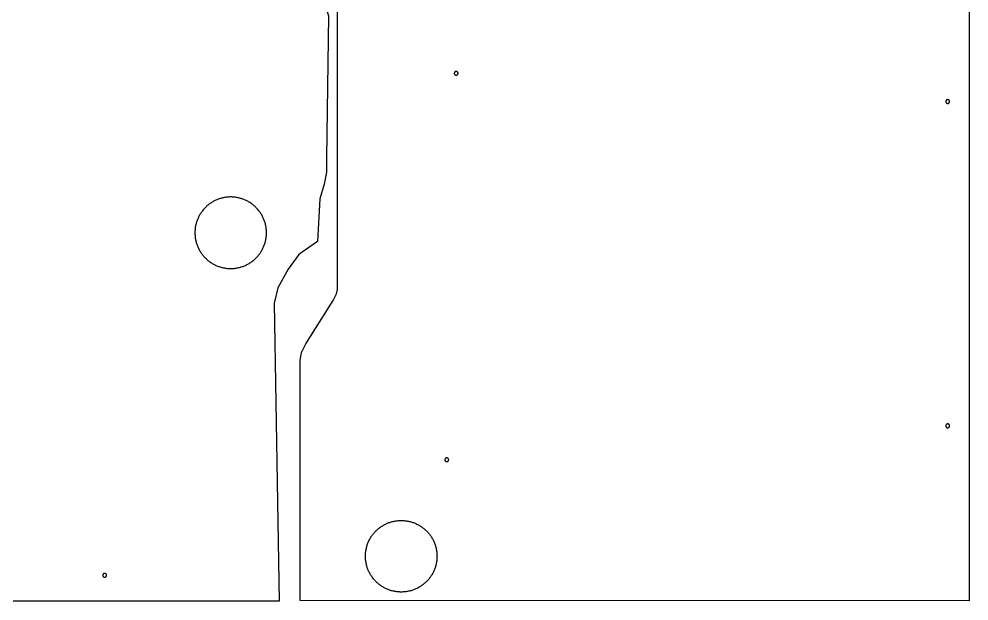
# Model space of a CAD drawing. Extents: x 0 to 10511, y 0 to 8892.
# Drawn here: x 6509 to 7504, y 6428 to 7038 of the extents above; entities that cross this region are included whole.
import ezdxf

# ---------------------------------------------------------------- set-up
doc = ezdxf.new("R2010")
doc.units = 0
doc.layers.add('Default_Layer', color=1, linetype='CONTINUOUS')

msp = doc.modelspace()

# ---------------------------------------------------------------- linework, layer by layer
at = {"layer": 'Default_Layer'}
msp.add_lwpolyline([(5571.55, 7648.06), (6780.56, 7648.06), (6778.89, 7252.7), (6778.89, 7243.12), (6780.32, 7236.98), (6829.4, 7053.54), (6833.11, 7041.28), (6831.07, 6892.57), (6830.86, 6877.31), (6828.66, 6864.94), (6824.15, 6849.3), (6821.74, 6804.55), (6802.12, 6791.24), (6790.86, 6775.84), (6780.07, 6756.25), (6775.99, 6740.16), (6781.49, 6427.84), (6409.2, 6427.84)], dxfattribs=at)
msp.add_lwpolyline([(7504.37, 7646.34), (7504.37, 6427.94), (6803.54, 6428.23), (6803.38, 6679.96), (6804.81, 6688.38), (6809.3, 6697.27), (6838.15, 6742.7), (6841.49, 6749.77), (6842.46, 6754.35), (6842.5, 7036.87), (6842.33, 7133.39, 0.017502)], format="xyb", dxfattribs=at)
for points in [[(6966.89, 6983.05), (6966.68, 6983.04), (6966.48, 6983.01), (6966.29, 6982.96), (6966.11, 6982.9), (6965.93, 6982.81), (6965.77, 6982.71), (6965.61, 6982.6), (6965.47, 6982.47), (6965.34, 6982.33), (6965.23, 6982.17), (6965.13, 6982.01), (6965.04, 6981.83), (6964.98, 6981.65), (6964.93, 6981.46), (6964.9, 6981.26), (6964.89, 6981.05), (6964.9, 6980.85), (6964.93, 6980.65), (6964.98, 6980.46), (6965.04, 6980.28), (6965.13, 6980.1), (6965.23, 6979.94), (6965.34, 6979.78), (6965.47, 6979.64), (6965.61, 6979.51), (6965.77, 6979.4), (6965.93, 6979.3), (6966.11, 6979.21), (6966.29, 6979.14), (6966.48, 6979.1), (6966.68, 6979.07), (6966.89, 6979.05), (6967.09, 6979.07), (6967.29, 6979.1), (6967.48, 6979.14), (6967.67, 6979.21), (6967.84, 6979.3), (6968.01, 6979.4), (6968.16, 6979.51), (6968.3, 6979.64), (6968.43, 6979.78), (6968.55, 6979.94), (6968.65, 6980.1), (6968.73, 6980.28), (6968.8, 6980.46), (6968.85, 6980.65), (6968.88, 6980.85), (6968.89, 6981.05), (6968.88, 6981.26), (6968.85, 6981.46), (6968.8, 6981.65), (6968.73, 6981.83), (6968.65, 6982.01), (6968.55, 6982.17), (6968.43, 6982.33), (6968.3, 6982.47), (6968.16, 6982.6), (6968.01, 6982.71), (6967.84, 6982.81), (6967.67, 6982.9), (6967.48, 6982.96), (6967.29, 6983.01), (6967.09, 6983.04), (6966.89, 6983.05)], [(6966.89, 6983.05), (6966.68, 6983.04), (6966.48, 6983.01), (6966.29, 6982.96), (6966.11, 6982.9), (6965.93, 6982.81), (6965.77, 6982.71), (6965.61, 6982.6), (6965.47, 6982.47), (6965.34, 6982.33), (6965.23, 6982.17), (6965.13, 6982.01), (6965.04, 6981.83), (6964.98, 6981.65), (6964.93, 6981.46), (6964.9, 6981.26), (6964.89, 6981.05), (6964.9, 6980.85), (6964.93, 6980.65), (6964.98, 6980.46), (6965.04, 6980.28), (6965.13, 6980.1), (6965.23, 6979.94), (6965.34, 6979.78), (6965.47, 6979.64), (6965.61, 6979.51), (6965.77, 6979.4), (6965.93, 6979.3), (6966.11, 6979.21), (6966.29, 6979.14), (6966.48, 6979.1), (6966.68, 6979.07), (6966.89, 6979.05), (6967.09, 6979.07), (6967.29, 6979.1), (6967.48, 6979.14), (6967.67, 6979.21), (6967.84, 6979.3), (6968.01, 6979.4), (6968.16, 6979.51), (6968.3, 6979.64), (6968.43, 6979.78), (6968.55, 6979.94), (6968.65, 6980.1), (6968.73, 6980.28), (6968.8, 6980.46), (6968.85, 6980.65), (6968.88, 6980.85), (6968.89, 6981.05), (6968.88, 6981.26), (6968.85, 6981.46), (6968.8, 6981.65), (6968.73, 6981.83), (6968.65, 6982.01), (6968.55, 6982.17), (6968.43, 6982.33), (6968.3, 6982.47), (6968.16, 6982.6), (6968.01, 6982.71), (6967.84, 6982.81), (6967.67, 6982.9), (6967.48, 6982.96), (6967.29, 6983.01), (6967.09, 6983.04), (6966.89, 6983.05)], [(7482.04, 6953.41), (7481.84, 6953.4), (7481.64, 6953.37), (7481.45, 6953.32), (7481.27, 6953.26), (7481.09, 6953.17), (7480.93, 6953.07), (7480.77, 6952.96), (7480.63, 6952.83), (7480.5, 6952.69), (7480.39, 6952.53), (7480.29, 6952.37), (7480.2, 6952.19), (7480.13, 6952.01), (7480.09, 6951.82), (7480.06, 6951.62), (7480.04, 6951.41), (7480.06, 6951.21), (7480.09, 6951.01), (7480.13, 6950.82), (7480.2, 6950.64), (7480.29, 6950.46), (7480.39, 6950.3), (7480.5, 6950.14), (7480.63, 6950), (7480.77, 6949.87), (7480.93, 6949.76), (7481.09, 6949.66), (7481.27, 6949.57), (7481.45, 6949.5), (7481.64, 6949.46), (7481.84, 6949.43), (7482.04, 6949.41), (7482.25, 6949.43), (7482.45, 6949.46), (7482.64, 6949.5), (7482.82, 6949.57), (7483, 6949.66), (7483.16, 6949.76), (7483.32, 6949.87), (7483.46, 6950), (7483.59, 6950.14), (7483.7, 6950.3), (7483.8, 6950.46), (7483.89, 6950.64), (7483.96, 6950.82), (7484, 6951.01), (7484.03, 6951.21), (7484.04, 6951.41), (7484.03, 6951.62), (7484, 6951.82), (7483.96, 6952.01), (7483.89, 6952.19), (7483.8, 6952.37), (7483.7, 6952.53), (7483.59, 6952.69), (7483.46, 6952.83), (7483.32, 6952.96), (7483.16, 6953.07), (7483, 6953.17), (7482.82, 6953.26), (7482.64, 6953.32), (7482.45, 6953.37), (7482.25, 6953.4), (7482.04, 6953.41)], [(7482.04, 6953.41), (7481.84, 6953.4), (7481.64, 6953.37), (7481.45, 6953.32), (7481.27, 6953.26), (7481.09, 6953.17), (7480.93, 6953.07), (7480.77, 6952.96), (7480.63, 6952.83), (7480.5, 6952.69), (7480.39, 6952.53), (7480.29, 6952.37), (7480.2, 6952.19), (7480.13, 6952.01), (7480.09, 6951.82), (7480.06, 6951.62), (7480.04, 6951.41), (7480.06, 6951.21), (7480.09, 6951.01), (7480.13, 6950.82), (7480.2, 6950.64), (7480.29, 6950.46), (7480.39, 6950.3), (7480.5, 6950.14), (7480.63, 6950), (7480.77, 6949.87), (7480.93, 6949.76), (7481.09, 6949.66), (7481.27, 6949.57), (7481.45, 6949.5), (7481.64, 6949.46), (7481.84, 6949.43), (7482.04, 6949.41), (7482.25, 6949.43), (7482.45, 6949.46), (7482.64, 6949.5), (7482.82, 6949.57), (7483, 6949.66), (7483.16, 6949.76), (7483.32, 6949.87), (7483.46, 6950), (7483.59, 6950.14), (7483.7, 6950.3), (7483.8, 6950.46), (7483.89, 6950.64), (7483.96, 6950.82), (7484, 6951.01), (7484.03, 6951.21), (7484.04, 6951.41), (7484.03, 6951.62), (7484, 6951.82), (7483.96, 6952.01), (7483.89, 6952.19), (7483.8, 6952.37), (7483.7, 6952.53), (7483.59, 6952.69), (7483.46, 6952.83), (7483.32, 6952.96), (7483.16, 6953.07), (7483, 6953.17), (7482.82, 6953.26), (7482.64, 6953.32), (7482.45, 6953.37), (7482.25, 6953.4), (7482.04, 6953.41)], [(6730.59, 6776.36), (6731.56, 6776.37), (6732.52, 6776.41), (6733.48, 6776.47), (6734.42, 6776.56), (6735.37, 6776.66), (6736.3, 6776.79), (6737.23, 6776.95), (6738.15, 6777.12), (6739.06, 6777.32), (6739.96, 6777.54), (6740.86, 6777.78), (6741.74, 6778.05), (6742.62, 6778.33), (6743.48, 6778.64), (6744.34, 6778.96), (6745.19, 6779.31), (6746.02, 6779.67), (6746.85, 6780.06), (6747.66, 6780.46), (6748.47, 6780.89), (6749.26, 6781.33), (6750.04, 6781.79), (6750.8, 6782.27), (6751.56, 6782.77), (6752.3, 6783.28), (6753.03, 6783.81), (6753.74, 6784.36), (6754.44, 6784.93), (6755.13, 6785.51), (6755.8, 6786.1), (6756.46, 6786.72), (6757.11, 6787.35), (6757.74, 6787.99), (6758.35, 6788.65), (6758.95, 6789.32), (6759.53, 6790.01), (6760.09, 6790.71), (6760.64, 6791.43), (6761.17, 6792.15), (6761.69, 6792.9), (6762.18, 6793.65), (6762.66, 6794.42), (6763.12, 6795.2), (6763.56, 6795.99), (6763.99, 6796.79), (6764.39, 6797.6), (6764.78, 6798.43), (6765.14, 6799.27), (6765.49, 6800.11), (6765.81, 6800.97), (6766.12, 6801.83), (6766.4, 6802.71), (6766.67, 6803.6), (6766.91, 6804.49), (6767.13, 6805.39), (6767.33, 6806.3), (6767.5, 6807.22), (6767.66, 6808.15), (6767.79, 6809.09), (6767.9, 6810.03), (6767.98, 6810.98), (6768.04, 6811.93), (6768.08, 6812.89), (6768.09, 6813.86), (6768.08, 6814.83), (6768.04, 6815.79), (6767.98, 6816.75), (6767.9, 6817.7), (6767.79, 6818.64), (6767.66, 6819.57), (6767.5, 6820.5), (6767.33, 6821.42), (6767.13, 6822.33), (6766.91, 6823.23), (6766.67, 6824.13), (6766.4, 6825.01), (6766.12, 6825.89), (6765.81, 6826.76), (6765.49, 6827.61), (6765.14, 6828.46), (6764.78, 6829.29), (6764.39, 6830.12), (6763.99, 6830.93), (6763.56, 6831.74), (6763.12, 6832.53), (6762.66, 6833.31), (6762.18, 6834.07), (6761.69, 6834.83), (6761.17, 6835.57), (6760.64, 6836.3), (6760.09, 6837.01), (6759.53, 6837.72), (6758.95, 6838.4), (6758.35, 6839.08), (6757.74, 6839.73), (6757.11, 6840.38), (6756.46, 6841.01), (6755.8, 6841.62), (6755.13, 6842.22), (6754.44, 6842.8), (6753.74, 6843.36), (6753.03, 6843.91), (6752.3, 6844.44), (6751.56, 6844.96), (6750.8, 6845.45), (6750.04, 6845.93), (6749.26, 6846.39), (6748.47, 6846.84), (6747.66, 6847.26), (6746.85, 6847.66), (6746.02, 6848.05), (6745.19, 6848.42), (6744.34, 6848.76), (6743.48, 6849.09), (6742.62, 6849.39), (6741.74, 6849.68), (6740.86, 6849.94), (6739.96, 6850.18), (6739.06, 6850.4), (6738.15, 6850.6), (6737.23, 6850.78), (6736.3, 6850.93), (6735.37, 6851.06), (6734.42, 6851.17), (6733.48, 6851.25), (6732.52, 6851.31), (6731.56, 6851.35), (6730.59, 6851.36), (6729.62, 6851.35), (6728.66, 6851.31), (6727.71, 6851.25), (6726.76, 6851.17), (6725.81, 6851.06), (6724.88, 6850.93), (6723.95, 6850.78), (6723.03, 6850.6), (6722.12, 6850.4), (6721.22, 6850.18), (6720.32, 6849.94), (6719.44, 6849.68), (6718.56, 6849.39), (6717.7, 6849.09), (6716.84, 6848.76), (6715.99, 6848.42), (6715.16, 6848.05), (6714.33, 6847.66), (6713.52, 6847.26), (6712.72, 6846.84), (6711.92, 6846.39), (6711.15, 6845.93), (6710.38, 6845.45), (6709.62, 6844.96), (6708.88, 6844.44), (6708.15, 6843.91), (6707.44, 6843.36), (6706.74, 6842.8), (6706.05, 6842.22), (6705.38, 6841.62), (6704.72, 6841.01), (6704.07, 6840.38), (6703.45, 6839.73), (6702.83, 6839.08), (6702.23, 6838.4), (6701.65, 6837.72), (6701.09, 6837.01), (6700.54, 6836.3), (6700.01, 6835.57), (6699.49, 6834.83), (6699, 6834.07), (6698.52, 6833.31), (6698.06, 6832.53), (6697.62, 6831.74), (6697.19, 6830.93), (6696.79, 6830.12), (6696.4, 6829.29), (6696.04, 6828.46), (6695.69, 6827.61), (6695.37, 6826.76), (6695.06, 6825.89), (6694.78, 6825.01), (6694.51, 6824.13), (6694.27, 6823.23), (6694.05, 6822.33), (6693.85, 6821.42), (6693.68, 6820.5), (6693.52, 6819.57), (6693.39, 6818.64), (6693.28, 6817.7), (6693.2, 6816.75), (6693.14, 6815.79), (6693.1, 6814.83), (6693.09, 6813.86), (6693.1, 6812.89), (6693.14, 6811.93), (6693.2, 6810.98), (6693.28, 6810.03), (6693.39, 6809.09), (6693.52, 6808.15), (6693.68, 6807.22), (6693.85, 6806.3), (6694.05, 6805.39), (6694.27, 6804.49), (6694.51, 6803.6), (6694.78, 6802.71), (6695.06, 6801.83), (6695.37, 6800.97), (6695.69, 6800.11), (6696.04, 6799.27), (6696.4, 6798.43), (6696.79, 6797.6), (6697.19, 6796.79), (6697.62, 6795.99), (6698.06, 6795.2), (6698.52, 6794.42), (6699, 6793.65), (6699.49, 6792.9), (6700.01, 6792.15), (6700.54, 6791.43), (6701.09, 6790.71), (6701.65, 6790.01), (6702.23, 6789.32), (6702.83, 6788.65), (6703.45, 6787.99), (6704.07, 6787.35), (6704.72, 6786.72), (6705.38, 6786.1), (6706.05, 6785.51), (6706.74, 6784.93), (6707.44, 6784.36), (6708.15, 6783.81), (6708.88, 6783.28), (6709.62, 6782.77), (6710.38, 6782.27), (6711.15, 6781.79), (6711.92, 6781.33), (6712.72, 6780.89), (6713.52, 6780.46), (6714.33, 6780.06), (6715.16, 6779.67), (6715.99, 6779.31), (6716.84, 6778.96), (6717.7, 6778.64), (6718.56, 6778.33), (6719.44, 6778.05), (6720.32, 6777.78), (6721.22, 6777.54), (6722.12, 6777.32), (6723.03, 6777.12), (6723.95, 6776.95), (6724.88, 6776.79), (6725.81, 6776.66), (6726.76, 6776.56), (6727.71, 6776.47), (6728.66, 6776.41), (6729.62, 6776.37), (6730.59, 6776.36)], [(7482.04, 6613.47), (7481.84, 6613.46), (7481.64, 6613.43), (7481.45, 6613.38), (7481.27, 6613.31), (7481.09, 6613.23), (7480.93, 6613.13), (7480.77, 6613.02), (7480.63, 6612.89), (7480.5, 6612.74), (7480.39, 6612.59), (7480.29, 6612.43), (7480.2, 6612.25), (7480.13, 6612.07), (7480.09, 6611.87), (7480.06, 6611.68), (7480.04, 6611.47), (7480.06, 6611.27), (7480.09, 6611.07), (7480.13, 6610.88), (7480.2, 6610.69), (7480.29, 6610.52), (7480.39, 6610.35), (7480.5, 6610.2), (7480.63, 6610.06), (7480.77, 6609.93), (7480.93, 6609.81), (7481.09, 6609.71), (7481.27, 6609.63), (7481.45, 6609.56), (7481.64, 6609.51), (7481.84, 6609.48), (7482.04, 6609.47), (7482.25, 6609.48), (7482.45, 6609.51), (7482.64, 6609.56), (7482.82, 6609.63), (7483, 6609.71), (7483.16, 6609.81), (7483.32, 6609.93), (7483.46, 6610.06), (7483.59, 6610.2), (7483.7, 6610.35), (7483.8, 6610.52), (7483.89, 6610.69), (7483.96, 6610.88), (7484, 6611.07), (7484.03, 6611.27), (7484.04, 6611.47), (7484.03, 6611.68), (7484, 6611.87), (7483.96, 6612.07), (7483.89, 6612.25), (7483.8, 6612.43), (7483.7, 6612.59), (7483.59, 6612.74), (7483.46, 6612.89), (7483.32, 6613.02), (7483.16, 6613.13), (7483, 6613.23), (7482.82, 6613.31), (7482.64, 6613.38), (7482.45, 6613.43), (7482.25, 6613.46), (7482.04, 6613.47)], [(7482.04, 6613.47), (7481.84, 6613.46), (7481.64, 6613.43), (7481.45, 6613.38), (7481.27, 6613.31), (7481.09, 6613.23), (7480.93, 6613.13), (7480.77, 6613.02), (7480.63, 6612.89), (7480.5, 6612.74), (7480.39, 6612.59), (7480.29, 6612.43), (7480.2, 6612.25), (7480.13, 6612.07), (7480.09, 6611.87), (7480.06, 6611.68), (7480.04, 6611.47), (7480.06, 6611.27), (7480.09, 6611.07), (7480.13, 6610.88), (7480.2, 6610.69), (7480.29, 6610.52), (7480.39, 6610.35), (7480.5, 6610.2), (7480.63, 6610.06), (7480.77, 6609.93), (7480.93, 6609.81), (7481.09, 6609.71), (7481.27, 6609.63), (7481.45, 6609.56), (7481.64, 6609.51), (7481.84, 6609.48), (7482.04, 6609.47), (7482.25, 6609.48), (7482.45, 6609.51), (7482.64, 6609.56), (7482.82, 6609.63), (7483, 6609.71), (7483.16, 6609.81), (7483.32, 6609.93), (7483.46, 6610.06), (7483.59, 6610.2), (7483.7, 6610.35), (7483.8, 6610.52), (7483.89, 6610.69), (7483.96, 6610.88), (7484, 6611.07), (7484.03, 6611.27), (7484.04, 6611.47), (7484.03, 6611.68), (7484, 6611.87), (7483.96, 6612.07), (7483.89, 6612.25), (7483.8, 6612.43), (7483.7, 6612.59), (7483.59, 6612.74), (7483.46, 6612.89), (7483.32, 6613.02), (7483.16, 6613.13), (7483, 6613.23), (7482.82, 6613.31), (7482.64, 6613.38), (7482.45, 6613.43), (7482.25, 6613.46), (7482.04, 6613.47)], [(6957.05, 6577.92), (6956.85, 6577.91), (6956.65, 6577.88), (6956.46, 6577.83), (6956.28, 6577.77), (6956.1, 6577.68), (6955.94, 6577.58), (6955.78, 6577.47), (6955.64, 6577.34), (6955.51, 6577.2), (6955.4, 6577.04), (6955.3, 6576.88), (6955.21, 6576.7), (6955.14, 6576.52), (6955.1, 6576.33), (6955.07, 6576.13), (6955.05, 6575.92), (6955.07, 6575.72), (6955.1, 6575.52), (6955.14, 6575.33), (6955.21, 6575.15), (6955.3, 6574.97), (6955.4, 6574.81), (6955.51, 6574.65), (6955.64, 6574.51), (6955.78, 6574.38), (6955.94, 6574.27), (6956.1, 6574.17), (6956.28, 6574.08), (6956.46, 6574.01), (6956.65, 6573.97), (6956.85, 6573.94), (6957.05, 6573.92), (6957.26, 6573.94), (6957.46, 6573.97), (6957.65, 6574.01), (6957.83, 6574.08), (6958.01, 6574.17), (6958.17, 6574.27), (6958.33, 6574.38), (6958.47, 6574.51), (6958.6, 6574.65), (6958.71, 6574.81), (6958.81, 6574.97), (6958.9, 6575.15), (6958.97, 6575.33), (6959.01, 6575.52), (6959.04, 6575.72), (6959.05, 6575.92), (6959.04, 6576.13), (6959.01, 6576.33), (6958.97, 6576.52), (6958.9, 6576.7), (6958.81, 6576.88), (6958.71, 6577.04), (6958.6, 6577.2), (6958.47, 6577.34), (6958.33, 6577.47), (6958.17, 6577.58), (6958.01, 6577.68), (6957.83, 6577.77), (6957.65, 6577.83), (6957.46, 6577.88), (6957.26, 6577.91), (6957.05, 6577.92)], [(6957.05, 6577.92), (6956.85, 6577.91), (6956.65, 6577.88), (6956.46, 6577.83), (6956.28, 6577.77), (6956.1, 6577.68), (6955.94, 6577.58), (6955.78, 6577.47), (6955.64, 6577.34), (6955.51, 6577.2), (6955.4, 6577.04), (6955.3, 6576.88), (6955.21, 6576.7), (6955.14, 6576.52), (6955.1, 6576.33), (6955.07, 6576.13), (6955.05, 6575.92), (6955.07, 6575.72), (6955.1, 6575.52), (6955.14, 6575.33), (6955.21, 6575.15), (6955.3, 6574.97), (6955.4, 6574.81), (6955.51, 6574.65), (6955.64, 6574.51), (6955.78, 6574.38), (6955.94, 6574.27), (6956.1, 6574.17), (6956.28, 6574.08), (6956.46, 6574.01), (6956.65, 6573.97), (6956.85, 6573.94), (6957.05, 6573.92), (6957.26, 6573.94), (6957.46, 6573.97), (6957.65, 6574.01), (6957.83, 6574.08), (6958.01, 6574.17), (6958.17, 6574.27), (6958.33, 6574.38), (6958.47, 6574.51), (6958.6, 6574.65), (6958.71, 6574.81), (6958.81, 6574.97), (6958.9, 6575.15), (6958.97, 6575.33), (6959.01, 6575.52), (6959.04, 6575.72), (6959.05, 6575.92), (6959.04, 6576.13), (6959.01, 6576.33), (6958.97, 6576.52), (6958.9, 6576.7), (6958.81, 6576.88), (6958.71, 6577.04), (6958.6, 6577.2), (6958.47, 6577.34), (6958.33, 6577.47), (6958.17, 6577.58), (6958.01, 6577.68), (6957.83, 6577.77), (6957.65, 6577.83), (6957.46, 6577.88), (6957.26, 6577.91), (6957.05, 6577.92)], [(6871.81, 6474.74), (6871.82, 6475.71), (6871.86, 6476.67), (6871.92, 6477.63), (6872.01, 6478.58), (6872.11, 6479.52), (6872.24, 6480.45), (6872.4, 6481.38), (6872.57, 6482.3), (6872.77, 6483.21), (6872.99, 6484.11), (6873.23, 6485.01), (6873.5, 6485.89), (6873.78, 6486.77), (6874.09, 6487.64), (6874.41, 6488.49), (6874.76, 6489.34), (6875.12, 6490.18), (6875.51, 6491), (6875.91, 6491.81), (6876.34, 6492.62), (6876.78, 6493.41), (6877.24, 6494.19), (6877.72, 6494.95), (6878.22, 6495.71), (6878.73, 6496.45), (6879.26, 6497.18), (6879.81, 6497.89), (6880.38, 6498.6), (6880.96, 6499.28), (6881.55, 6499.96), (6882.17, 6500.62), (6882.8, 6501.26), (6883.44, 6501.89), (6884.1, 6502.5), (6884.77, 6503.1), (6885.46, 6503.68), (6886.16, 6504.24), (6886.88, 6504.79), (6887.6, 6505.32), (6888.35, 6505.84), (6889.1, 6506.33), (6889.87, 6506.81), (6890.65, 6507.27), (6891.44, 6507.72), (6892.24, 6508.14), (6893.05, 6508.54), (6893.88, 6508.93), (6894.72, 6509.3), (6895.56, 6509.64), (6896.42, 6509.97), (6897.28, 6510.27), (6898.16, 6510.56), (6899.05, 6510.82), (6899.94, 6511.06), (6900.84, 6511.28), (6901.75, 6511.48), (6902.67, 6511.66), (6903.6, 6511.81), (6904.54, 6511.94), (6905.48, 6512.05), (6906.43, 6512.13), (6907.38, 6512.19), (6908.34, 6512.23), (6909.31, 6512.24), (6910.28, 6512.23), (6911.24, 6512.19), (6912.2, 6512.13), (6913.15, 6512.05), (6914.09, 6511.94), (6915.02, 6511.81), (6915.95, 6511.66), (6916.87, 6511.48), (6917.78, 6511.28), (6918.68, 6511.06), (6919.58, 6510.82), (6920.46, 6510.56), (6921.34, 6510.27), (6922.21, 6509.97), (6923.06, 6509.64), (6923.91, 6509.3), (6924.74, 6508.93), (6925.57, 6508.54), (6926.38, 6508.14), (6927.19, 6507.72), (6927.98, 6507.27), (6928.76, 6506.81), (6929.52, 6506.33), (6930.28, 6505.84), (6931.02, 6505.32), (6931.75, 6504.79), (6932.46, 6504.24), (6933.17, 6503.68), (6933.85, 6503.1), (6934.53, 6502.5), (6935.18, 6501.89), (6935.83, 6501.26), (6936.46, 6500.62), (6937.07, 6499.96), (6937.67, 6499.28), (6938.25, 6498.6), (6938.81, 6497.89), (6939.36, 6497.18), (6939.89, 6496.45), (6940.41, 6495.71), (6940.9, 6494.95), (6941.38, 6494.19), (6941.84, 6493.41), (6942.29, 6492.62), (6942.71, 6491.81), (6943.11, 6491), (6943.5, 6490.18), (6943.86, 6489.34), (6944.21, 6488.49), (6944.54, 6487.64), (6944.84, 6486.77), (6945.13, 6485.89), (6945.39, 6485.01), (6945.63, 6484.11), (6945.85, 6483.21), (6946.05, 6482.3), (6946.23, 6481.38), (6946.38, 6480.45), (6946.51, 6479.52), (6946.62, 6478.58), (6946.7, 6477.63), (6946.76, 6476.67), (6946.8, 6475.71), (6946.81, 6474.74), (6946.8, 6473.77), (6946.76, 6472.81), (6946.7, 6471.86), (6946.62, 6470.91), (6946.51, 6469.97), (6946.38, 6469.03), (6946.23, 6468.1), (6946.05, 6467.19), (6945.85, 6466.27), (6945.63, 6465.37), (6945.39, 6464.48), (6945.13, 6463.59), (6944.84, 6462.72), (6944.54, 6461.85), (6944.21, 6460.99), (6943.86, 6460.15), (6943.5, 6459.31), (6943.11, 6458.48), (6942.71, 6457.67), (6942.29, 6456.87), (6941.84, 6456.08), (6941.38, 6455.3), (6940.9, 6454.53), (6940.41, 6453.78), (6939.89, 6453.03), (6939.36, 6452.31), (6938.81, 6451.59), (6938.25, 6450.89), (6937.67, 6450.2), (6937.07, 6449.53), (6936.46, 6448.87), (6935.83, 6448.23), (6935.18, 6447.6), (6934.53, 6446.98), (6933.85, 6446.39), (6933.17, 6445.81), (6932.46, 6445.24), (6931.75, 6444.69), (6931.02, 6444.16), (6930.28, 6443.65), (6929.52, 6443.15), (6928.76, 6442.67), (6927.98, 6442.21), (6927.19, 6441.77), (6926.38, 6441.35), (6925.57, 6440.94), (6924.74, 6440.56), (6923.91, 6440.19), (6923.06, 6439.84), (6922.21, 6439.52), (6921.34, 6439.21), (6920.46, 6438.93), (6919.58, 6438.67), (6918.68, 6438.42), (6917.78, 6438.2), (6916.87, 6438), (6915.95, 6437.83), (6915.02, 6437.67), (6914.09, 6437.54), (6913.15, 6437.44), (6912.2, 6437.35), (6911.24, 6437.29), (6910.28, 6437.25), (6909.31, 6437.24), (6908.34, 6437.25), (6907.38, 6437.29), (6906.43, 6437.35), (6905.48, 6437.44), (6904.54, 6437.54), (6903.6, 6437.67), (6902.67, 6437.83), (6901.75, 6438), (6900.84, 6438.2), (6899.94, 6438.42), (6899.05, 6438.67), (6898.16, 6438.93), (6897.28, 6439.21), (6896.42, 6439.52), (6895.56, 6439.84), (6894.72, 6440.19), (6893.88, 6440.56), (6893.05, 6440.94), (6892.24, 6441.35), (6891.44, 6441.77), (6890.65, 6442.21), (6889.87, 6442.67), (6889.1, 6443.15), (6888.35, 6443.65), (6887.6, 6444.16), (6886.88, 6444.69), (6886.16, 6445.24), (6885.46, 6445.81), (6884.77, 6446.39), (6884.1, 6446.98), (6883.44, 6447.6), (6882.8, 6448.23), (6882.17, 6448.87), (6881.55, 6449.53), (6880.96, 6450.2), (6880.38, 6450.89), (6879.81, 6451.59), (6879.26, 6452.31), (6878.73, 6453.03), (6878.22, 6453.78), (6877.72, 6454.53), (6877.24, 6455.3), (6876.78, 6456.08), (6876.34, 6456.87), (6875.91, 6457.67), (6875.51, 6458.48), (6875.12, 6459.31), (6874.76, 6460.15), (6874.41, 6460.99), (6874.09, 6461.85), (6873.78, 6462.72), (6873.5, 6463.59), (6873.23, 6464.48), (6872.99, 6465.37), (6872.77, 6466.27), (6872.57, 6467.19), (6872.4, 6468.1), (6872.24, 6469.03), (6872.11, 6469.97), (6872.01, 6470.91), (6871.92, 6471.86), (6871.86, 6472.81), (6871.82, 6473.77), (6871.81, 6474.74)], [(6871.81, 6474.74), (6871.82, 6475.71), (6871.86, 6476.67), (6871.92, 6477.63), (6872.01, 6478.58), (6872.11, 6479.52), (6872.24, 6480.45), (6872.4, 6481.38), (6872.57, 6482.3), (6872.77, 6483.21), (6872.99, 6484.11), (6873.23, 6485.01), (6873.5, 6485.89), (6873.78, 6486.77), (6874.09, 6487.64), (6874.41, 6488.49), (6874.76, 6489.34), (6875.12, 6490.18), (6875.51, 6491), (6875.91, 6491.81), (6876.34, 6492.62), (6876.78, 6493.41), (6877.24, 6494.19), (6877.72, 6494.95), (6878.22, 6495.71), (6878.73, 6496.45), (6879.26, 6497.18), (6879.81, 6497.89), (6880.38, 6498.6), (6880.96, 6499.28), (6881.55, 6499.96), (6882.17, 6500.62), (6882.8, 6501.26), (6883.44, 6501.89), (6884.1, 6502.5), (6884.77, 6503.1), (6885.46, 6503.68), (6886.16, 6504.24), (6886.88, 6504.79), (6887.6, 6505.32), (6888.35, 6505.84), (6889.1, 6506.33), (6889.87, 6506.81), (6890.65, 6507.27), (6891.44, 6507.72), (6892.24, 6508.14), (6893.05, 6508.54), (6893.88, 6508.93), (6894.72, 6509.3), (6895.56, 6509.64), (6896.42, 6509.97), (6897.28, 6510.27), (6898.16, 6510.56), (6899.05, 6510.82), (6899.94, 6511.06), (6900.84, 6511.28), (6901.75, 6511.48), (6902.67, 6511.66), (6903.6, 6511.81), (6904.54, 6511.94), (6905.48, 6512.05), (6906.43, 6512.13), (6907.38, 6512.19), (6908.34, 6512.23), (6909.31, 6512.24), (6910.28, 6512.23), (6911.24, 6512.19), (6912.2, 6512.13), (6913.15, 6512.05), (6914.09, 6511.94), (6915.02, 6511.81), (6915.95, 6511.66), (6916.87, 6511.48), (6917.78, 6511.28), (6918.68, 6511.06), (6919.58, 6510.82), (6920.46, 6510.56), (6921.34, 6510.27), (6922.21, 6509.97), (6923.06, 6509.64), (6923.91, 6509.3), (6924.74, 6508.93), (6925.57, 6508.54), (6926.38, 6508.14), (6927.19, 6507.72), (6927.98, 6507.27), (6928.76, 6506.81), (6929.52, 6506.33), (6930.28, 6505.84), (6931.02, 6505.32), (6931.75, 6504.79), (6932.46, 6504.24), (6933.17, 6503.68), (6933.85, 6503.1), (6934.53, 6502.5), (6935.18, 6501.89), (6935.83, 6501.26), (6936.46, 6500.62), (6937.07, 6499.96), (6937.67, 6499.28), (6938.25, 6498.6), (6938.81, 6497.89), (6939.36, 6497.18), (6939.89, 6496.45), (6940.41, 6495.71), (6940.9, 6494.95), (6941.38, 6494.19), (6941.84, 6493.41), (6942.29, 6492.62), (6942.71, 6491.81), (6943.11, 6491), (6943.5, 6490.18), (6943.86, 6489.34), (6944.21, 6488.49), (6944.54, 6487.64), (6944.84, 6486.77), (6945.13, 6485.89), (6945.39, 6485.01), (6945.63, 6484.11), (6945.85, 6483.21), (6946.05, 6482.3), (6946.23, 6481.38), (6946.38, 6480.45), (6946.51, 6479.52), (6946.62, 6478.58), (6946.7, 6477.63), (6946.76, 6476.67), (6946.8, 6475.71), (6946.81, 6474.74), (6946.8, 6473.77), (6946.76, 6472.81), (6946.7, 6471.86), (6946.62, 6470.91), (6946.51, 6469.97), (6946.38, 6469.03), (6946.23, 6468.1), (6946.05, 6467.19), (6945.85, 6466.27), (6945.63, 6465.37), (6945.39, 6464.48), (6945.13, 6463.59), (6944.84, 6462.72), (6944.54, 6461.85), (6944.21, 6460.99), (6943.86, 6460.15), (6943.5, 6459.31), (6943.11, 6458.48), (6942.71, 6457.67), (6942.29, 6456.87), (6941.84, 6456.08), (6941.38, 6455.3), (6940.9, 6454.53), (6940.41, 6453.78), (6939.89, 6453.03), (6939.36, 6452.31), (6938.81, 6451.59), (6938.25, 6450.89), (6937.67, 6450.2), (6937.07, 6449.53), (6936.46, 6448.87), (6935.83, 6448.23), (6935.18, 6447.6), (6934.53, 6446.98), (6933.85, 6446.39), (6933.17, 6445.81), (6932.46, 6445.24), (6931.75, 6444.69), (6931.02, 6444.16), (6930.28, 6443.65), (6929.52, 6443.15), (6928.76, 6442.67), (6927.98, 6442.21), (6927.19, 6441.77), (6926.38, 6441.35), (6925.57, 6440.94), (6924.74, 6440.56), (6923.91, 6440.19), (6923.06, 6439.84), (6922.21, 6439.52), (6921.34, 6439.21), (6920.46, 6438.93), (6919.58, 6438.67), (6918.68, 6438.42), (6917.78, 6438.2), (6916.87, 6438), (6915.95, 6437.83), (6915.02, 6437.67), (6914.09, 6437.54), (6913.15, 6437.44), (6912.2, 6437.35), (6911.24, 6437.29), (6910.28, 6437.25), (6909.31, 6437.24), (6908.34, 6437.25), (6907.38, 6437.29), (6906.43, 6437.35), (6905.48, 6437.44), (6904.54, 6437.54), (6903.6, 6437.67), (6902.67, 6437.83), (6901.75, 6438), (6900.84, 6438.2), (6899.94, 6438.42), (6899.05, 6438.67), (6898.16, 6438.93), (6897.28, 6439.21), (6896.42, 6439.52), (6895.56, 6439.84), (6894.72, 6440.19), (6893.88, 6440.56), (6893.05, 6440.94), (6892.24, 6441.35), (6891.44, 6441.77), (6890.65, 6442.21), (6889.87, 6442.67), (6889.1, 6443.15), (6888.35, 6443.65), (6887.6, 6444.16), (6886.88, 6444.69), (6886.16, 6445.24), (6885.46, 6445.81), (6884.77, 6446.39), (6884.1, 6446.98), (6883.44, 6447.6), (6882.8, 6448.23), (6882.17, 6448.87), (6881.55, 6449.53), (6880.96, 6450.2), (6880.38, 6450.89), (6879.81, 6451.59), (6879.26, 6452.31), (6878.73, 6453.03), (6878.22, 6453.78), (6877.72, 6454.53), (6877.24, 6455.3), (6876.78, 6456.08), (6876.34, 6456.87), (6875.91, 6457.67), (6875.51, 6458.48), (6875.12, 6459.31), (6874.76, 6460.15), (6874.41, 6460.99), (6874.09, 6461.85), (6873.78, 6462.72), (6873.5, 6463.59), (6873.23, 6464.48), (6872.99, 6465.37), (6872.77, 6466.27), (6872.57, 6467.19), (6872.4, 6468.1), (6872.24, 6469.03), (6872.11, 6469.97), (6872.01, 6470.91), (6871.92, 6471.86), (6871.86, 6472.81), (6871.82, 6473.77), (6871.81, 6474.74)], [(6596.5, 6454.83), (6596.51, 6454.63), (6596.54, 6454.43), (6596.59, 6454.24), (6596.66, 6454.05), (6596.75, 6453.88), (6596.85, 6453.71), (6596.96, 6453.56), (6597.09, 6453.42), (6597.23, 6453.29), (6597.39, 6453.17), (6597.55, 6453.07), (6597.73, 6452.99), (6597.91, 6452.92), (6598.1, 6452.87), (6598.3, 6452.84), (6598.5, 6452.83), (6598.71, 6452.84), (6598.91, 6452.87), (6599.1, 6452.92), (6599.28, 6452.99), (6599.46, 6453.07), (6599.62, 6453.17), (6599.78, 6453.29), (6599.92, 6453.42), (6600.05, 6453.56), (6600.16, 6453.71), (6600.26, 6453.88), (6600.35, 6454.05), (6600.41, 6454.24), (6600.46, 6454.43), (6600.49, 6454.63), (6600.5, 6454.83), (6600.49, 6455.04), (6600.46, 6455.23), (6600.41, 6455.43), (6600.35, 6455.61), (6600.26, 6455.79), (6600.16, 6455.95), (6600.05, 6456.1), (6599.92, 6456.25), (6599.78, 6456.38), (6599.62, 6456.49), (6599.46, 6456.59), (6599.28, 6456.67), (6599.1, 6456.74), (6598.91, 6456.79), (6598.71, 6456.82), (6598.5, 6456.83), (6598.3, 6456.82), (6598.1, 6456.79), (6597.91, 6456.74), (6597.73, 6456.67), (6597.55, 6456.59), (6597.39, 6456.49), (6597.23, 6456.38), (6597.09, 6456.25), (6596.96, 6456.1), (6596.85, 6455.95), (6596.75, 6455.79), (6596.66, 6455.61), (6596.59, 6455.43), (6596.54, 6455.23), (6596.51, 6455.04), (6596.5, 6454.83)]]:
    msp.add_lwpolyline(points, close=True, dxfattribs=at)

doc.saveas('drawing.dxf')
